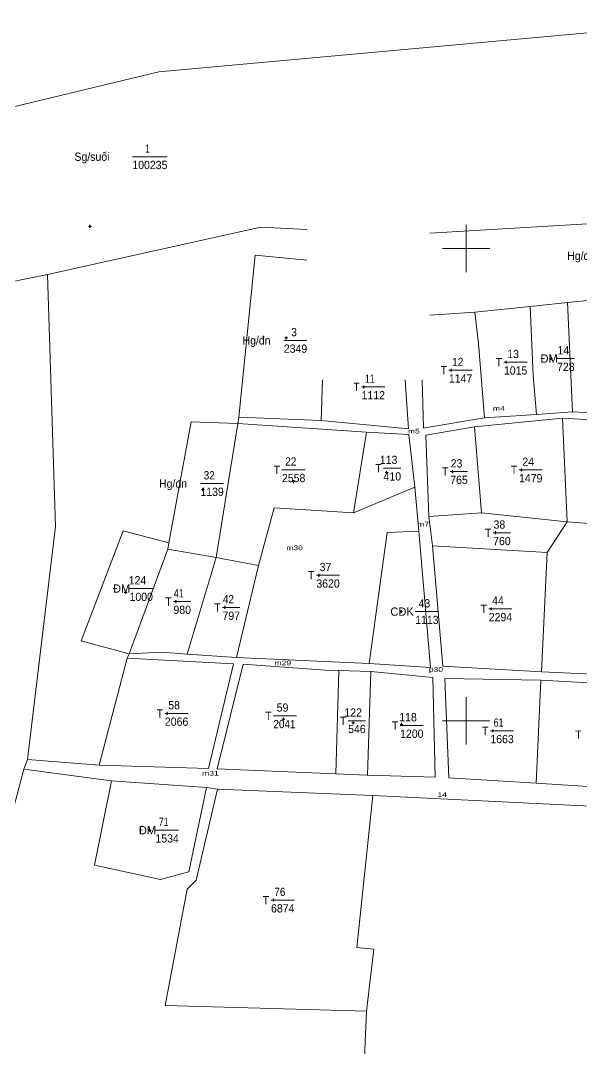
# Model space of a CAD drawing. Header units: metres. Extents: x 397130 to 398756, y 49558 to 50792.
# Drawn here: x 398211.4 to 398448.7, y 49861.2 to 50296.6 of the extents above; entities that cross this region are included whole.
import ezdxf
from ezdxf.enums import TextEntityAlignment as Align

# ---------------------------------------------------------------- set-up
doc = ezdxf.new("R2010")
doc.units = ezdxf.units.M
doc.header["$LTSCALE"] = 1.4
for name, color, linetype, lineweight in [('11', 7, 'Continuous', 13), ('22', 7, 'Continuous', 13), ('62', 7, 'Continuous', 13), ('63', 7, 'Continuous', 13)]:
    doc.layers.add(name, color=color, linetype=linetype, lineweight=lineweight)
doc.layers.add('50', color=7, linetype='Continuous')

msp = doc.modelspace()

# ---------------------------------------------------------------- hatches: boundary and pattern name
at = {"layer": '11'}
for points in [[(398240.805, 50209.41, 1), (398240.655, 50209.41, 1)], [(398323.875, 50162.19, 1), (398323.725, 50162.19, 1)], [(398417.005, 50151.87, 1), (398416.855, 50151.87, 1)], [(398436.015, 50153.42, 1), (398435.865, 50153.42, 1)], [(398393.715, 50148.47, 1), (398393.565, 50148.47, 1)], [(398356.765, 50141.38, 1), (398356.615, 50141.38, 1)], [(398366.345, 50105.11, 1), (398366.195, 50105.11, 1)], [(398394.295, 50105.53, 1), (398394.145, 50105.53, 1)], [(398423.405, 50106.23, 1), (398423.255, 50106.23, 1)], [(398326.955, 50101.31, 1), (398326.805, 50101.31, 1)], [(398288.605, 50097.89, 1), (398288.455, 50097.89, 1)], [(398412.435, 50079.61, 1), (398412.285, 50079.61, 1)], [(398337.625, 50061.61, 1), (398337.475, 50061.61, 1)], [(398255.945, 50054.38, 1), (398255.795, 50054.38, 1)], [(398277.125, 50050.48, 1), (398276.975, 50050.48, 1)], [(398297.895, 50047.99, 1), (398297.745, 50047.99, 1)], [(398410.605, 50047.41, 1), (398410.455, 50047.41, 1)], [(398372.465, 50046.22, 1), (398372.315, 50046.22, 1)], [(398273.535, 50003.1, 1), (398273.385, 50003.1, 1)], [(398322.705, 50000.71, 1), (398322.555, 50000.71, 1)], [(398352.225, 49999.09, 1), (398352.075, 49999.09, 1)], [(398372.665, 49998.44, 1), (398372.515, 49998.44, 1)], [(398411.265, 49995.73, 1), (398411.115, 49995.73, 1)], [(398266.025, 49953.65, 1), (398265.875, 49953.65, 1)], [(398318.445, 49924.03, 1), (398318.295, 49924.03, 1)]]:
    msp.add_hatch(color=256, dxfattribs=at).paths.add_polyline_path(points)

# ---------------------------------------------------------------- linework, layer by layer
for p, q in [((398240.42, 50209.41), (398240.1, 50209.41)), ((398240.73, 50210.04), (398240.73, 50209.72)), ((398240.73, 50209.1), (398240.73, 50208.78)), ((398241.36, 50209.41), (398241.04, 50209.41)), ((398323.49, 50162.19), (398323.18, 50162.19)), ((398323.8, 50162.82), (398323.8, 50162.5)), ((398323.8, 50161.88), (398323.8, 50161.56)), ((398324.42, 50162.19), (398324.11, 50162.19)), ((398416.62, 50151.87), (398416.3, 50151.87)), ((398416.93, 50152.5), (398416.93, 50152.18)), ((398416.93, 50151.56), (398416.93, 50151.24)), ((398417.56, 50151.87), (398417.24, 50151.87)), ((398435.63, 50153.42), (398435.32, 50153.42)), ((398435.94, 50154.04), (398435.94, 50153.73)), ((398435.94, 50153.11), (398435.94, 50152.8)), ((398436.56, 50153.42), (398436.25, 50153.42)), ((398393.33, 50148.47), (398393.02, 50148.47)), ((398393.64, 50149.1), (398393.64, 50148.78)), ((398393.64, 50148.16), (398393.64, 50147.84)), ((398394.26, 50148.47), (398393.95, 50148.47)), ((398356.38, 50141.38), (398356.06, 50141.38)), ((398356.69, 50142), (398356.69, 50141.69)), ((398356.69, 50141.07), (398356.69, 50140.76)), ((398357.32, 50141.38), (398357, 50141.38)), ((398365.96, 50105.11), (398365.64, 50105.11)), ((398366.27, 50105.74), (398366.27, 50105.42)), ((398366.27, 50104.8), (398366.27, 50104.48)), ((398366.9, 50105.11), (398366.58, 50105.11)), ((398393.91, 50105.53), (398393.6, 50105.53)), ((398394.22, 50106.16), (398394.22, 50105.84)), ((398394.22, 50105.22), (398394.22, 50104.9)), ((398394.84, 50105.53), (398394.53, 50105.53)), ((398423.02, 50106.23), (398422.7, 50106.23)), ((398423.33, 50106.86), (398423.33, 50106.54)), ((398423.33, 50105.92), (398423.33, 50105.6)), ((398423.96, 50106.23), (398423.64, 50106.23)), ((398326.57, 50101.31), (398326.26, 50101.31)), ((398326.88, 50101.94), (398326.88, 50101.62)), ((398326.88, 50101), (398326.88, 50100.68)), ((398327.5, 50101.31), (398327.19, 50101.31)), ((398288.22, 50097.89), (398287.9, 50097.89)), ((398288.53, 50098.52), (398288.53, 50098.2)), ((398288.53, 50097.58), (398288.53, 50097.26)), ((398289.16, 50097.89), (398288.84, 50097.89)), ((398412.05, 50079.61), (398411.74, 50079.61)), ((398412.36, 50080.24), (398412.36, 50079.92)), ((398412.36, 50079.3), (398412.36, 50078.98)), ((398412.98, 50079.61), (398412.67, 50079.61)), ((398337.24, 50061.61), (398336.92, 50061.61)), ((398337.55, 50062.24), (398337.55, 50061.92)), ((398337.55, 50061.3), (398337.55, 50060.98)), ((398338.18, 50061.61), (398337.86, 50061.61)), ((398255.56, 50054.38), (398255.24, 50054.38)), ((398255.87, 50055), (398255.87, 50054.69)), ((398255.87, 50054.07), (398255.87, 50053.76)), ((398256.5, 50054.38), (398256.18, 50054.38)), ((398277.05, 50051.1), (398277.05, 50050.79)), ((398276.74, 50050.48), (398276.42, 50050.48)), ((398277.05, 50050.17), (398277.05, 50049.86)), ((398277.68, 50050.48), (398277.36, 50050.48)), ((398297.51, 50047.99), (398297.2, 50047.99)), ((398297.82, 50048.62), (398297.82, 50048.3)), ((398297.82, 50047.68), (398297.82, 50047.36)), ((398298.44, 50047.99), (398298.13, 50047.99)), ((398372.39, 50046.84), (398372.39, 50046.53)), ((398410.22, 50047.41), (398409.9, 50047.41)), ((398410.53, 50048.04), (398410.53, 50047.72)), ((398410.53, 50047.1), (398410.53, 50046.78)), ((398411.16, 50047.41), (398410.84, 50047.41)), ((398372.08, 50046.22), (398371.76, 50046.22)), ((398372.39, 50045.91), (398372.39, 50045.6)), ((398373.02, 50046.22), (398372.7, 50046.22)), ((398273.15, 50003.1), (398272.84, 50003.1)), ((398273.46, 50003.72), (398273.46, 50003.41)), ((398274.08, 50003.1), (398273.77, 50003.1)), ((398273.46, 50002.79), (398273.46, 50002.48)), ((398322.32, 50000.71), (398322, 50000.71)), ((398322.63, 50001.34), (398322.63, 50001.02)), ((398322.63, 50000.4), (398322.63, 50000.08)), ((398323.26, 50000.71), (398322.94, 50000.71)), ((398351.84, 49999.09), (398351.52, 49999.09)), ((398352.15, 49999.72), (398352.15, 49999.4)), ((398352.15, 49998.78), (398352.15, 49998.46)), ((398352.78, 49999.09), (398352.46, 49999.09)), ((398372.59, 49999.06), (398372.59, 49998.75)), ((398372.28, 49998.44), (398371.96, 49998.44)), ((398372.59, 49998.13), (398372.59, 49997.82)), ((398373.22, 49998.44), (398372.9, 49998.44)), ((398410.88, 49995.73), (398410.56, 49995.73)), ((398411.19, 49996.36), (398411.19, 49996.04)), ((398411.19, 49995.42), (398411.19, 49995.1)), ((398411.82, 49995.73), (398411.5, 49995.73)), ((398265.64, 49953.65), (398265.32, 49953.65)), ((398265.95, 49954.28), (398265.95, 49953.96)), ((398265.95, 49953.34), (398265.95, 49953.02)), ((398266.58, 49953.65), (398266.26, 49953.65)), ((398318.06, 49924.03), (398317.74, 49924.03)), ((398318.37, 49924.66), (398318.37, 49924.34)), ((398318.37, 49923.72), (398318.37, 49923.4)), ((398319, 49924.03), (398318.68, 49924.03))]:
    msp.add_line(p, q, dxfattribs=at)
for points in [[(398240.73, 50209.72), (398240.42, 50209.41), (398240.73, 50209.1), (398241.04, 50209.41)], [(398323.8, 50162.5), (398323.49, 50162.19), (398323.8, 50161.88), (398324.11, 50162.19)], [(398416.93, 50152.18), (398416.62, 50151.87), (398416.93, 50151.56), (398417.24, 50151.87)], [(398435.94, 50153.73), (398435.63, 50153.42), (398435.94, 50153.11), (398436.25, 50153.42)], [(398393.64, 50148.78), (398393.33, 50148.47), (398393.64, 50148.16), (398393.95, 50148.47)], [(398356.69, 50141.69), (398356.38, 50141.38), (398356.69, 50141.07), (398357, 50141.38)], [(398366.27, 50105.42), (398365.96, 50105.11), (398366.27, 50104.8), (398366.58, 50105.11)], [(398394.22, 50105.84), (398393.91, 50105.53), (398394.22, 50105.22), (398394.53, 50105.53)], [(398423.33, 50106.54), (398423.02, 50106.23), (398423.33, 50105.92), (398423.64, 50106.23)], [(398326.88, 50101.62), (398326.57, 50101.31), (398326.88, 50101), (398327.19, 50101.31)], [(398288.53, 50098.2), (398288.22, 50097.89), (398288.53, 50097.58), (398288.84, 50097.89)], [(398412.36, 50079.92), (398412.05, 50079.61), (398412.36, 50079.3), (398412.67, 50079.61)], [(398337.55, 50061.92), (398337.24, 50061.61), (398337.55, 50061.3), (398337.86, 50061.61)], [(398255.87, 50054.69), (398255.56, 50054.38), (398255.87, 50054.07), (398256.18, 50054.38)], [(398277.05, 50050.79), (398276.74, 50050.48), (398277.05, 50050.17), (398277.36, 50050.48)], [(398297.82, 50048.3), (398297.51, 50047.99), (398297.82, 50047.68), (398298.13, 50047.99)], [(398410.53, 50047.72), (398410.22, 50047.41), (398410.53, 50047.1), (398410.84, 50047.41)], [(398372.39, 50046.53), (398372.08, 50046.22), (398372.39, 50045.91), (398372.7, 50046.22)], [(398273.46, 50003.41), (398273.15, 50003.1), (398273.46, 50002.79), (398273.77, 50003.1)], [(398322.63, 50001.02), (398322.32, 50000.71), (398322.63, 50000.4), (398322.94, 50000.71)], [(398352.15, 49999.4), (398351.84, 49999.09), (398352.15, 49998.78), (398352.46, 49999.09)], [(398372.59, 49998.75), (398372.28, 49998.44), (398372.59, 49998.13), (398372.9, 49998.44)], [(398411.19, 49996.04), (398410.88, 49995.73), (398411.19, 49995.42), (398411.5, 49995.73)], [(398265.95, 49953.96), (398265.64, 49953.65), (398265.95, 49953.34), (398266.26, 49953.65)], [(398318.37, 49924.34), (398318.06, 49924.03), (398318.37, 49923.72), (398318.68, 49924.03)]]:
    msp.add_lwpolyline(points, close=True, dxfattribs=at)
for centre in [(398240.73, 50209.41), (398323.8, 50162.19), (398416.93, 50151.87), (398435.94, 50153.42), (398393.64, 50148.47), (398356.69, 50141.38), (398366.27, 50105.11), (398394.22, 50105.53), (398423.33, 50106.23), (398326.88, 50101.31), (398288.53, 50097.89), (398412.36, 50079.61), (398337.55, 50061.61), (398255.87, 50054.38), (398277.05, 50050.48), (398297.82, 50047.99), (398410.53, 50047.41), (398372.39, 50046.22), (398273.46, 50003.1), (398322.63, 50000.71), (398352.15, 49999.09), (398372.59, 49998.44), (398411.19, 49995.73), (398265.95, 49953.65), (398318.37, 49924.03)]:
    msp.add_circle(centre, 0.075, dxfattribs=at)
at = {"layer": '22'}
for p, q in [((398384.63, 50206.57), (398700, 50224.95)), ((398206.1, 50185.68), (398222.81, 50189.02)), ((398384.63, 50171.8), (398403.67, 50173.08)), ((398444.98, 50130.85), (398442.79, 50177.11)), ((398339.2, 50144.43), (398338.53, 50127.22)), ((398303.73, 50128.66), (398303.34, 50125.97)), ((398338.53, 50127.22), (398303.73, 50128.66)), ((398403.51, 50124.5), (398440.68, 50128.19)), ((398352.25, 50088), (398357.77, 50122.24)), ((398406.39, 50088), (398403.51, 50124.5)), ((398378.22, 50098.99), (398352.25, 50088)), ((398378.22, 50098.99), (398379.97, 50080.32)), ((398385.64, 50074.14), (398384.18, 50086.56)), ((398273.63, 50072.72), (398274.11, 50075.36)), ((398294.22, 50069.17), (398281.94, 50028.25)), ((398431.79, 50020.69), (398434.3, 50071.23)), ((398312.02, 50065.71), (398302.74, 50026.81)), ((398244.68, 49981.22), (398256.5, 50026.45)), ((398257.38, 50028.28), (398256.5, 50026.45)), ((398302.74, 50026.81), (398281.94, 50028.25)), ((398358.94, 50024.25), (398302.74, 50026.81)), ((398359.59, 50020.86), (398358.22, 49976.91)), ((398431.62, 50017.12), (398429.54, 49973.57)), ((398212.75, 49979.49), (398249.81, 49974.55)), ((398357.94, 49976.92), (398344.73, 49977.45)), ((398357.94, 49976.92), (398358.22, 49976.91)), ((398290.09, 49971.66), (398294.77, 49971.07)), ((398360.4, 49968.37), (398294.77, 49971.07)), ((398360.4, 49968.37), (398463.08, 49963.32))]:
    msp.add_line(p, q, dxfattribs=at)
for points in [[(398700, 50224.95), (398700, 50293.96), (398667.89, 50289.38), (398508.66, 50296.6), (398269.82, 50274.92), (398059.94, 50224.34), (397915.19, 50043.69), (397777.68, 49877.49), (397700, 49736.49), (397790.31, 49657.28)], [(398222.81, 50189.02), (398313.04, 50209.04), (398332.58, 50208.09)], [(398303.73, 50128.66), (398310.6, 50197.18), (398332.58, 50195.14)], [(398214.35, 49983.64), (398226.15, 50082.25), (398222.81, 50189.02)], [(398427, 50175.48), (398442.79, 50177.11), (398461.18, 50179), (398499.27, 50182.92), (398501.92, 50183.19)], [(398407.77, 50128.27), (398405.17, 50159.85), (398403.67, 50173.08), (398427, 50175.48)], [(398429.7, 50129.74), (398428.3, 50146.19), (398427, 50175.48)], [(398338.53, 50127.22), (398375.49, 50123.69), (398374.11, 50144.43)], [(398381.3, 50144.43), (398381.83, 50124.05), (398381.65, 50123.87), (398407.77, 50128.27)], [(398407.77, 50128.27), (398429.7, 50129.74), (398444.98, 50130.85), (398463.66, 50129.81)], [(398274.11, 50075.36), (398283.51, 50126.62), (398303.34, 50125.97)], [(398312.02, 50065.71), (398294.22, 50069.17), (398303.34, 50125.97)], [(398378.22, 50098.99), (398375.76, 50121.31), (398357.77, 50122.24), (398303.34, 50125.97)], [(398440.68, 50128.19), (398442.77, 50084.28), (398434.3, 50071.23), (398385.64, 50074.14)], [(398440.68, 50128.19), (398477.08, 50126.01), (398474.72, 50081.91)], [(398384.18, 50086.56), (398382.84, 50120.94), (398403.51, 50124.5)], [(398352.25, 50088), (398318.7, 50090.19), (398312.02, 50065.71)], [(398474.72, 50081.91), (398442.77, 50084.28), (398406.39, 50088), (398384.18, 50086.56)], [(398431.79, 50020.69), (398471.95, 50018.95), (398474.72, 50081.91)], [(398274.11, 50075.36), (398254.81, 50080.5), (398236.96, 50033.8), (398257.38, 50028.28)], [(398379.97, 50080.32), (398366.55, 50079.75), (398358.94, 50024.25)], [(398379.97, 50080.32), (398384.81, 50022.62), (398358.94, 50024.25)], [(398257.38, 50028.28), (398273.63, 50072.72), (398294.22, 50069.17)], [(398431.79, 50020.69), (398390.04, 50023.08), (398385.64, 50074.14)], [(398244.68, 49981.22), (398290.95, 49979.76), (398301.54, 50024.1), (398256.5, 50026.45)], [(398281.94, 50028.25), (398271.08, 50029), (398257.38, 50028.28)], [(398346.1, 50021.28), (398340.26, 50021.46), (398305.54, 50023.99), (398294.59, 49979.57), (398344.73, 49977.45)], [(398359.59, 50020.86), (398346.1, 50021.28), (398344.73, 49977.45)], [(398358.22, 49976.91), (398386.87, 49976.03), (398385.79, 50018.27), (398359.59, 50020.86)], [(398429.54, 49973.57), (398392.63, 49975.79), (398390.87, 50017.9), (398431.62, 50017.12)], [(398429.54, 49973.57), (398469.26, 49971.07), (398472.05, 50014.89), (398431.62, 50017.12)], [(398244.68, 49981.22), (398214.35, 49983.64), (398212.75, 49979.49)], [(398212.75, 49979.49), (398202.08, 49939.24)], [(398294.77, 49971.07), (398285.66, 49932.45), (398281.82, 49928.67), (398272.52, 49879.43), (398357.76, 49877)], [(398357.76, 49877), (398360.86, 49903.26), (398353.72, 49903.99), (398360.4, 49968.37)], [(398357.76, 49877), (398353.1, 49767.87), (398415.2, 49746.66)]]:
    msp.add_lwpolyline(points, dxfattribs=at)
msp.add_lwpolyline([(398249.81, 49974.55), (398242.64, 49938.88), (398270.56, 49932.76), (398282.57, 49935.98), (398290.09, 49971.66)], close=True, dxfattribs=at)
at = {"layer": '62'}
for p, q in [((398258.68, 50238.93), (398273.38, 50238.93)), ((398322.8, 50161.12), (398332.58, 50161.12)), ((398415.94, 50151.88), (398425.74, 50151.88)), ((398438.44, 50153.42), (398445.8, 50153.42)), ((398392.65, 50148.48), (398402.45, 50148.48)), ((398355.7, 50141.38), (398365.5, 50141.38)), ((398322, 50106.32), (398331.8, 50106.32)), ((398365, 50107), (398372.35, 50107)), ((398393.22, 50105.53), (398400.57, 50105.53)), ((398422.34, 50106.24), (398432.14, 50106.24)), ((398287.48, 50100.48), (398297.28, 50100.48)), ((398411.37, 50079.62), (398418.72, 50079.62)), ((398336.55, 50061.62), (398346.35, 50061.62)), ((398257.5, 50056), (398267.3, 50056)), ((398276.06, 50050.48), (398283.41, 50050.48)), ((398296.83, 50047.99), (398304.18, 50047.99)), ((398409.53, 50047.42), (398419.33, 50047.42)), ((398378.39, 50046.22), (398388.19, 50046.22)), ((398272.46, 50003.1), (398282.26, 50003.1)), ((398318.37, 50002.1), (398328.17, 50002.1)), ((398350, 50000), (398357.35, 50000)), ((398372, 49998), (398381.8, 49998)), ((398410.2, 49995.74), (398420, 49995.74)), ((398268.45, 49953.66), (398278.25, 49953.66)), ((398317.37, 49924.04), (398327.17, 49924.04))]:
    msp.add_line(p, q, dxfattribs=at)
at = {"layer": '63'}
for p, q in [((398400, 50190), (398400, 50210)), ((398390, 50200), (398410, 50200)), ((398400, 49990), (398400, 50010)), ((398390, 50000), (398410, 50000))]:
    msp.add_line(p, q, dxfattribs=at)

# ---------------------------------------------------------------- texts
at = {"layer": '50', "width": 1.35}
for s, p in [('m4  ', (398414.785, 50131.29)), ('m5  ', (398378.815, 50121.68)), ('m5  ', (398378.815, 50121.68)), ('m5  ', (398378.815, 50121.68)), ('m5  ', (398378.815, 50121.68)), ('m7  ', (398382.765, 50082.28)), ('m30  ', (398328.335, 50072.24)), ('m29  ', (398323.345, 50023.49)), ('m29  ', (398323.345, 50023.49)), ('p30  ', (398388.185, 50020.72)), ('p30  ', (398388.185, 50020.72)), ('p30  ', (398388.185, 50020.72)), ('m31  ', (398292.725, 49976.77)), ('m31  ', (398292.725, 49976.77)), ('14  ', (398390.805, 49967.7)), ('14  ', (398390.805, 49967.7)), ('14  ', (398390.805, 49967.7))]:
    msp.add_text(s, height=2, dxfattribs=at).set_placement(p, align=Align.CENTER)
at = {"layer": '62'}
for s, width, p in [('1', 0.65, (398264.28, 50240.68)), ('Sg/suối', 0.95, (398234.18, 50237.18)), ('100235', 0.95, (398258.68, 50233.68)), ('Hg/đn', 0.95, (398442.73, 50195.22)), ('3', 0.9, (398325.96, 50162.87)), ('Hg/đn', 0.95, (398305.3, 50159.37)), ('2349', 0.95, (398322.8, 50155.87)), ('13', 0.95, (398417.34, 50153.62)), ('14', 0.95, (398438.62, 50155.18)), ('12', 0.9, (398394.05, 50150.22)), ('T', 0.95, (398412.44, 50150.12)), ('728', 0.95, (398438.44, 50148.18)), ('T', 0.95, (398389.15, 50146.72)), ('1015', 0.95, (398415.94, 50146.62)), ('T', 0.95, (398352.2, 50139.64)), ('11', 0.8, (398357.1, 50143.14)), ('1147', 0.95, (398392.65, 50143.22)), ('1112', 0.95, (398355.7, 50136.14)), ('113', 0.95, (398363.42, 50108.75)), ('T', 0.95, (398318.5, 50104.57)), ('22', 0.9, (398323.4, 50108.07)), ('T', 0.95, (398361.5, 50105.25)), ('23', 0.95, (398393.4, 50107.28)), ('T', 0.95, (398418.84, 50104.48)), ('24', 0.95, (398423.74, 50107.98)), ('32', 0.9, (398288.88, 50102.22)), ('2558', 0.95, (398322, 50101.07)), ('410', 0.95, (398365, 50101.75)), ('T', 0.95, (398389.72, 50103.78)), ('765', 0.95, (398393.22, 50100.28)), ('1479', 0.95, (398422.34, 50100.98)), ('Hg/đn', 0.95, (398269.98, 50098.72)), ('1139', 0.95, (398287.48, 50095.22)), ('38', 0.95, (398411.54, 50081.37)), ('T', 0.95, (398407.87, 50077.87)), ('760', 0.95, (398411.37, 50074.37)), ('37', 0.95, (398337.95, 50063.37)), ('124', 0.95, (398257.15, 50057.75)), ('T', 0.95, (398333.05, 50059.87)), ('3620', 0.95, (398336.55, 50056.37)), ('41', 0.8, (398276.23, 50052.24)), ('1000', 0.95, (398257.5, 50050.75)), ('T', 0.95, (398272.56, 50048.74)), ('42', 0.9, (398297, 50049.74)), ('43', 0.95, (398379.79, 50047.98)), ('44', 0.95, (398410.93, 50049.16)), ('980', 0.95, (398276.06, 50045.24)), ('T', 0.95, (398293.33, 50046.24)), ('T', 0.95, (398406.03, 50045.66)), ('797', 0.95, (398296.83, 50042.74)), ('1113', 0.95, (398378.39, 50040.98)), ('2294', 0.95, (398409.53, 50042.16)), ('58', 0.95, (398273.86, 50004.86)), ('T', 0.95, (398268.96, 50001.36)), ('T', 0.95, (398314.87, 50000.35)), ('59', 0.95, (398319.77, 50003.85)), ('122', 0.95, (398348.42, 50001.75)), ('118', 0.95, (398371.65, 49999.75)), ('2066', 0.95, (398272.46, 49997.86)), ('2041', 0.9, (398318.37, 49996.85)), ('T', 0.95, (398346.5, 49998.25)), ('T', 0.95, (398368.5, 49996.25)), ('61', 0.8, (398411.6, 49997.48)), ('546', 0.95, (398350, 49994.75)), ('1200', 0.95, (398372, 49992.75)), ('T', 0.95, (398406.7, 49993.98)), ('T', 0.95, (398446.12, 49992.34)), ('1663', 0.95, (398410.2, 49990.48)), ('71', 0.8, (398269.85, 49955.4)), ('1534', 0.95, (398268.45, 49948.4)), ('76', 0.9, (398318.77, 49925.78)), ('T', 0.95, (398313.87, 49922.28)), ('6874', 0.95, (398317.37, 49918.78))]:
    msp.add_text(s, height=3.5, dxfattribs=dict(at, width=width)).set_placement(p)
for s, p in [('ĐM', (398431.44, 50151.68)), ('ĐM', (398250.5, 50054.25)), ('CDK', (398367.89, 50044.48)), ('ĐM', (398261.45, 49951.9))]:
    msp.add_text(s, height=3.5, dxfattribs=at).set_placement(p)

doc.saveas('drawing.dxf')
